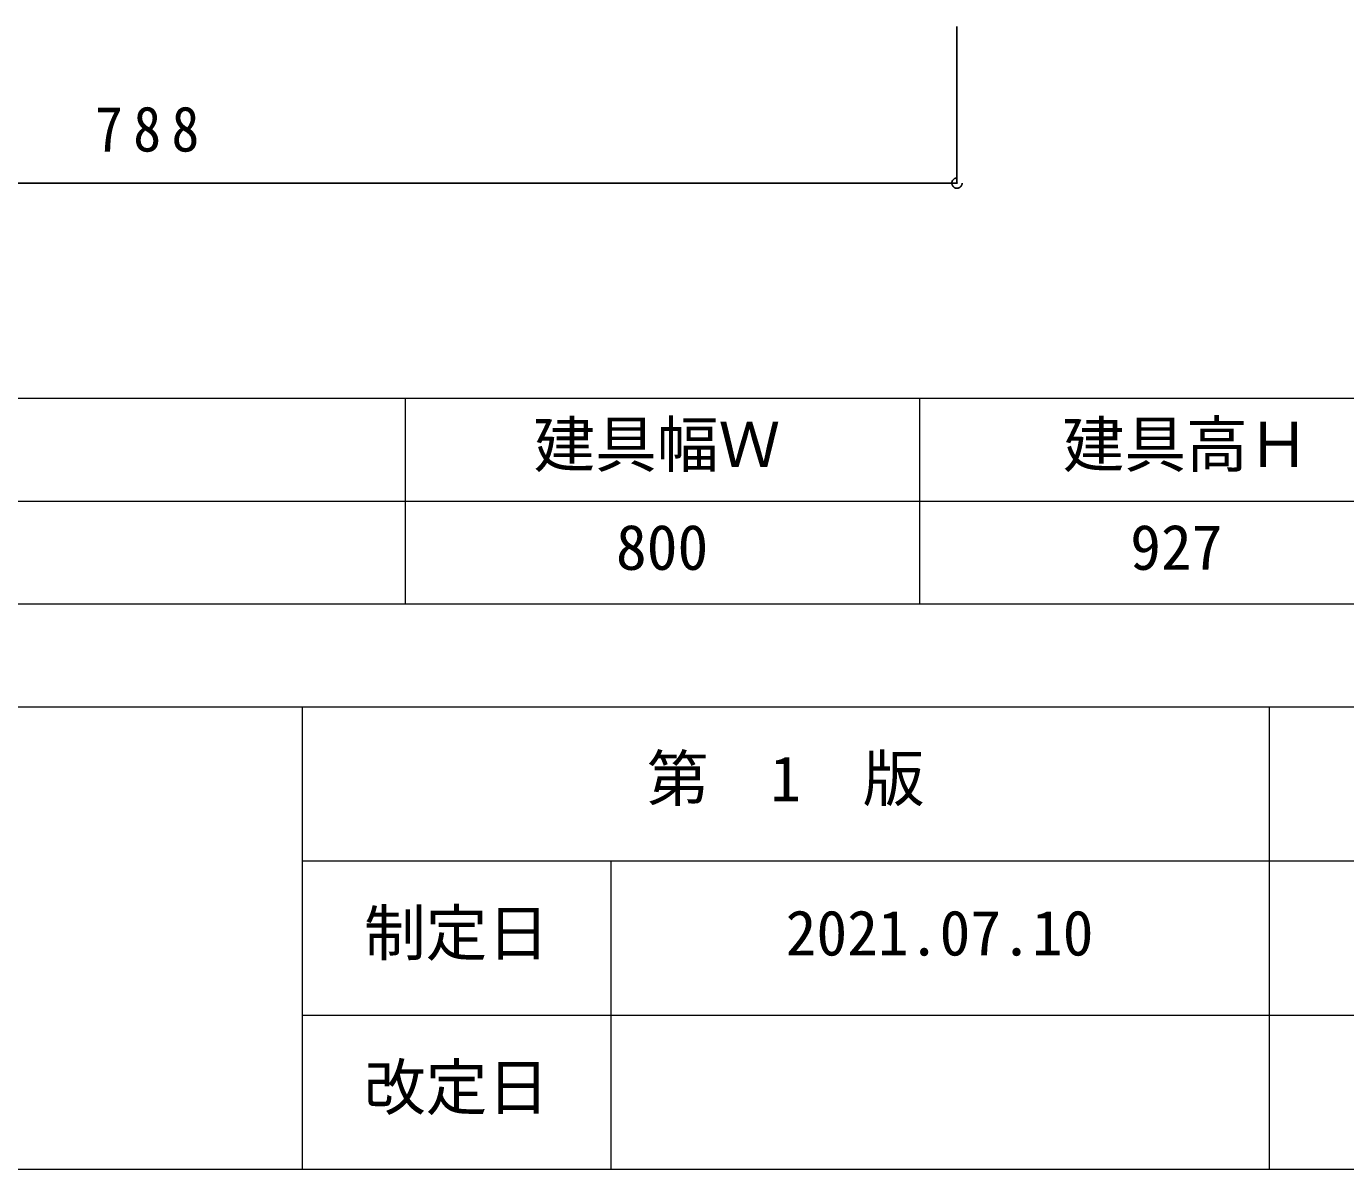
# Model space of a CAD drawing. Units: millimetres on the paper, enlarged 5 times, with parts at other scales. Extents: x -1044 to 931, y -502 to 889.
# Drawn here: x -711 to -390.3, y -502.1 to -224.2 of the extents above; entities that cross this region are included whole.
import ezdxf
from ezdxf.enums import TextEntityAlignment as Align

# ---------------------------------------------------------------- set-up
doc = ezdxf.new("R2010")
doc.units = ezdxf.units.MM
doc.header["$LTSCALE"] = 5
doc.header["$PDMODE"] = 32
doc.header["$PDSIZE"] = 2.5
doc.linetypes.add('DASHED1', pattern=[1.8, 1.2, -0.6])
doc.layers.add('0-0_0', color=7, linetype='Continuous', lineweight=18)
doc.layers.add('2-0_NOTE$003', color=7, linetype='DASHED1')
doc.styles.add('ＭＳ ゴシック', font='')
doc.styles.get('ＭＳ ゴシック').set_extended_font_data('MS Gothic')

msp = doc.modelspace()

# ---------------------------------------------------------------- linework, layer by layer
at = {"layer": '0-0_0'}
for p, q in [((-1018.956, -314.603), (131.044, -314.603)), ((-618.956, -314.603), (-618.956, -364.603)), ((-493.956, -314.603), (-493.956, -364.603)), ((-1018.956, -339.603), (131.044, -339.603)), ((-1018.956, -364.603), (131.044, -364.603)), ((-1043.956, -389.603), (931.044, -389.603)), ((-643.956, -389.603), (-643.956, -502.103)), ((-408.956, -389.603), (-408.956, -502.103)), ((931.044, -427.103), (-643.956, -427.103)), ((-568.956, -427.103), (-568.956, -502.103)), ((-23.956, -464.603), (-643.956, -464.603)), ((931.044, -502.103), (-1043.956, -502.103))]:
    msp.add_line(p, q, dxfattribs=at)
at = {"layer": '2-0_NOTE$003', "color": 4, "linetype": 'Continuous'}
for p, q in [((-484.804, -262.299), (-484.804, -224.204)), ((-878.804, -262.299), (-484.804, -262.299))]:
    msp.add_line(p, q, dxfattribs=at)
at = {"layer": '2-0_NOTE$003', "color": 4}
msp.add_point((-484.804, -262.299), dxfattribs=at)

# ---------------------------------------------------------------- texts
at = {"layer": '0-0_0', "style": 'ＭＳ ゴシック'}
for s, p in [('建具幅Ｗ', (-587.77, -334.603)), ('建具高Ｈ', (-459.132, -334.604)), ('800', (-567.706, -359.603)), ('927', (-442.706, -359.603)), ('第\u30001\u3000版', (-560.206, -415.853)), ('制定日', (-628.956, -453.353)), ('2021.07.10', (-526.456, -453.353)), ('改定日', (-628.956, -490.853))]:
    msp.add_text(s, height=11, dxfattribs=at).set_placement(p, align=Align.BOTTOM_LEFT)
at = {"layer": '2-0_NOTE$003', "insert": (-694.304, -254.799), "char_height": 11, "attachment_point": 7, "style": 'ＭＳ ゴシック'}
msp.add_mtext('\\T1.38;\\W0.9;788', dxfattribs=at)

doc.saveas('drawing.dxf')
